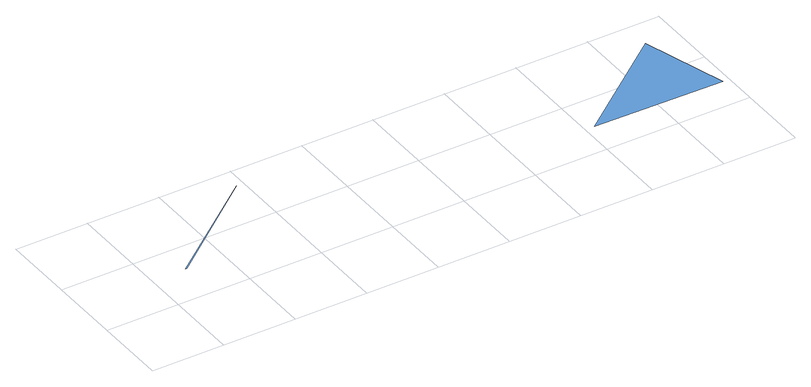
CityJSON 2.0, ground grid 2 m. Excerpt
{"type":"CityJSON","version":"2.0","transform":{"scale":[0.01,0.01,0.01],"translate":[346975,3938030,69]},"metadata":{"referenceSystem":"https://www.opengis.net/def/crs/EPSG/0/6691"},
"CityObjects":{
"waterbody1":{"type":"WaterBody","attributes":{"name":"8","class":"1140","function":"1","WaterBodyRiverFloodingRiskAttribute.description":"4","WaterBodyRiverFloodingRiskAttribute.rankOrg":"3","WaterBodyRiverFloodingRiskAttribute.adminType":"2","WaterBodyRiverFloodingRiskAttribute.scale":"L1"},"geometry":[{"type":"MultiSurface","lod":"1","boundaries":[[[0,1,2]],[[3,4,5]]]}]}
},
"vertices":[
[97,115,82],[381,342,81],[93,115,82],[1582,90,81],[1513,322,81],[1226,96,81]
]}
